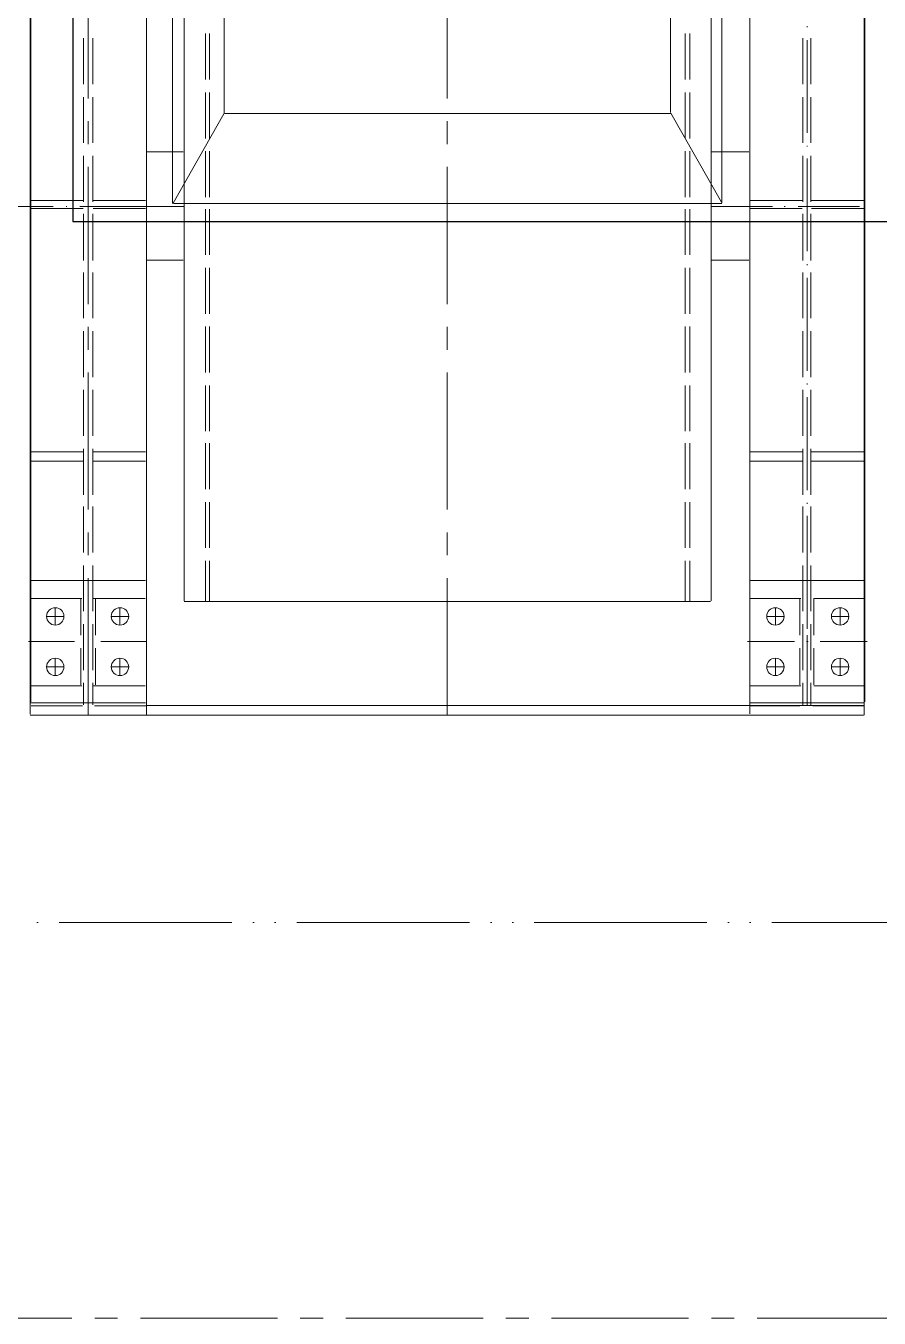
# Model space of a CAD drawing. Header units: millimetres. Extents: x 163705 to 1616509, y 81827 to 302547.
# Drawn here: x 195862 to 197049, y 148310 to 150106 of the extents above; entities that cross this region are included whole.
import ezdxf

# ---------------------------------------------------------------- set-up
doc = ezdxf.new("R2010")
doc.units = ezdxf.units.MM
doc.header["$LTSCALE"] = 10
doc.linetypes.add('ACAD_ISO05W100', pattern=[33, 24, -3, 0, -3, 0, -3])
doc.linetypes.add('CENTER2', pattern=[28.575, 19.05, -3.175, 3.175, -3.175])
for name, color, linetype, lineweight in [('1-中心线', 1, 'CENTER2', 0), ('1-双点线', 8, 'ACAD_ISO05W100', 0), ('1-建筑轮廓', 7, 'Continuous', 20), ('1-设备轮廓', 2, 'Continuous', 18)]:
    doc.layers.add(name, color=color, linetype=linetype, lineweight=lineweight)

# ---------------------------------------------------------------- blocks, each defined once
blk = doc.blocks.new('G$C5C029050')
at = {"layer": '1-双点线'}
blk.add_line((1, 53039.4), (92688.6, 53039.4), dxfattribs=at)
blk = doc.blocks.new('2PG0806-俯视图')
for p, q in [((1055.9, 1148.5), (1055.9, 1292.8)), ((348.6, 1180.4), (348.6, 1180.4)), ((348.6, 1180.4), (348.6, 22.3)), ((348.6, 1018.9), (348.6, 1180.4)), ((2742.6, 1180.4), (349.9, 1180.4)), ((361.3, 1107.6), (361.3, 1179.2)), ((365.8, 1179.8), (365.8, 1020.2)), ((535.6, 1179.8), (367.1, 1179.8)), ((389.4, 1180.4), (389.4, 1108.9)), ((450.7, 1183), (450.7, 1119.1)), ((1672, 1179.8), (485.8, 1179.8)), ((510.7, 1180.4), (510.7, 1108.9)), ((535.6, 1179.8), (535.6, 1020.2)), ((701.6, 1179.8), (701.6, 1107)), ((714.4, 1179.8), (714.4, 1107)), ((1052.7, 1179.8), (1052.7, 1107)), ((1064.2, 1179.8), (1064.2, 1107)), ((1055.9, 1129.4), (1055.9, 1130.6)), ((393.3, 1106.4), (362.6, 1106.4)), ((441.8, 1110.2), (390.7, 1110.2)), ((475, 1106.4), (411.1, 1106.4)), ((510.7, 1110.2), (459.7, 1110.2)), ((556.7, 1106.4), (492.9, 1106.4)), ((638.4, 1106.4), (574.6, 1106.4)), ((718.9, 1106.4), (655, 1106.4)), ((800.6, 1106.4), (736.7, 1106.4)), ((882.3, 1106.4), (818.4, 1106.4)), ((964, 1106.4), (900.2, 1106.4)), ((1045.7, 1106.4), (980.6, 1106.4)), ((1055.9, 967.2), (1055.9, 1111.5)), ((1126.2, 1106.4), (1062.3, 1106.4)), ((1207.9, 1106.4), (1144, 1106.4)), ((1289.6, 1106.4), (1225.8, 1106.4)), ((361.3, 1019.5), (361.3, 1091.1)), ((393.3, 1093.6), (362.6, 1093.6)), ((389.4, 1092.3), (389.4, 1020.8)), ((441.8, 1089.8), (390.7, 1089.8)), ((475, 1093.6), (411.1, 1093.6)), ((450.7, 1082.1), (450.7, 1018.3)), ((510.7, 1089.8), (459.7, 1089.8)), ((556.7, 1093.6), (492.9, 1093.6)), ((510.7, 1092.3), (510.7, 1020.8)), ((638.4, 1093.6), (574.6, 1093.6)), ((718.9, 1093.6), (655, 1093.6)), ((701.6, 1093), (701.6, 1020.2)), ((714.4, 1093), (714.4, 1020.2)), ((800.6, 1093.6), (736.7, 1093.6)), ((882.3, 1093.6), (818.4, 1093.6)), ((964, 1093.6), (900.2, 1093.6)), ((1045.7, 1093.6), (980.6, 1093.6)), ((1052.7, 1093), (1052.7, 1020.2)), ((1126.2, 1093.6), (1062.3, 1093.6)), ((1064.2, 1093), (1064.2, 1020.2)), ((1207.9, 1093.6), (1144, 1093.6)), ((1289.6, 1093.6), (1225.8, 1093.6)), ((2743.3, 1018.9), (348.6, 1018.9)), ((362, 1018.9), (362, 21.7)), ((535.6, 1018.9), (367.1, 1018.9)), ((1672, 1018.9), (453.9, 1018.9)), ((981.2, 1018.9), (981.2, 967.8)), ((1131.9, 1018.9), (1131.9, 967.8)), ((1059.8, 982.5), (1059.8, 982.5)), ((1059.8, 982.5), (1859.1, 982.5)), ((1059.8, 219), (1059.8, 981.2)), ((1060.4, 981.9), (1184.4, 911.5)), ((506.3, 966.6), (506.3, 234.9)), ((2347.5, 966.6), (507.5, 966.6)), ((563.1, 936.6), (506.9, 936.6)), ((644.8, 936.6), (581, 936.6)), ((726.5, 936.6), (662.7, 936.6)), ((807, 936.6), (743.1, 936.6)), ((888.7, 936.6), (824.8, 936.6)), ((970.4, 936.6), (906.5, 936.6)), ((1052.1, 936.6), (988.3, 936.6)), ((1132.5, 936.6), (1068.7, 936.6)), ((1214.3, 936.6), (1150.4, 936.6)), ((1296, 936.6), (1232.1, 936.6)), ((563.1, 931.4), (506.9, 931.4)), ((644.8, 931.4), (581, 931.4)), ((726.5, 931.4), (662.7, 931.4)), ((807, 931.4), (743.1, 931.4)), ((888.7, 931.4), (824.8, 931.4)), ((970.4, 931.4), (906.5, 931.4)), ((1052.1, 931.4), (988.3, 931.4)), ((1132.5, 931.4), (1068.7, 931.4)), ((1214.3, 931.4), (1150.4, 931.4)), ((1296, 931.4), (1232.1, 931.4)), ((1184.9, 911), (1184.9, 911)), ((1184.9, 911), (1733.9, 911)), ((1184.9, 290.5), (1184.9, 909.7)), ((1185.5, 289.8), (1061.5, 219.4)), ((1735.2, 290.5), (1186.2, 290.5)), ((563.1, 270), (506.9, 270)), ((644.8, 270), (581, 270)), ((726.5, 270), (662.7, 270)), ((807, 270), (743.1, 270)), ((888.7, 270), (824.8, 270)), ((970.4, 270), (906.5, 270)), ((1052.1, 270), (988.3, 270)), ((1132.5, 270), (1068.7, 270)), ((1214.3, 270), (1150.4, 270)), ((1296, 270), (1232.1, 270)), ((563.1, 263.7), (506.9, 263.7)), ((644.8, 263.7), (581, 263.7)), ((726.5, 263.7), (662.7, 263.7)), ((807, 263.7), (743.1, 263.7)), ((888.7, 263.7), (824.8, 263.7)), ((970.4, 263.7), (906.5, 263.7)), ((1052.1, 263.7), (988.3, 263.7)), ((1132.5, 263.7), (1068.7, 263.7)), ((1214.3, 263.7), (1150.4, 263.7)), ((1296, 263.7), (1232.1, 263.7)), ((2347.5, 233.7), (507.5, 233.7)), ((981.2, 233.7), (981.2, 181.3)), ((1055.9, 234.3), (1055.9, 148.8)), ((1131.9, 233.7), (1131.9, 181.3)), ((1860.3, 219), (1061, 219)), ((2743.3, 180), (350.5, 180)), ((361.3, 180.7), (361.3, 110.4)), ((365.8, 180), (365.8, 21.7)), ((535.6, 180), (367.1, 180)), ((450.7, 118.1), (450.7, 183.2)), ((1672, 180), (453.9, 180)), ((535.6, 180), (535.6, 21.7)), ((701.6, 180), (701.6, 107.3)), ((714.4, 180), (714.4, 107.3)), ((1052.7, 180), (1052.7, 107.3)), ((1064.2, 180), (1064.2, 107.3)), ((389.4, 109.2), (389.4, 179.4)), ((510.7, 109.2), (510.7, 179.4)), ((1055.9, 132.2), (1055.9, 130.9)), ((441.8, 110.4), (390.7, 110.4)), ((510.7, 110.4), (459.7, 110.4)), ((1055.9, 113), (1055.9, 27.5)), ((361.3, 92.6), (361.3, 22.3)), ((393.3, 106.6), (362.6, 106.6)), ((459.7, 100.2), (362.6, 100.2)), ((393.3, 95.1), (362.6, 95.1)), ((432.8, 100.2), (363.9, 100.2)), ((389.4, 21.1), (389.4, 91.3)), ((441.8, 91.3), (390.7, 91.3)), ((475, 106.6), (411.1, 106.6)), ((475, 95.1), (411.1, 95.1)), ((452, 100.2), (449.4, 100.2)), ((450.7, 99), (450.7, 101.5)), ((510.7, 91.3), (459.7, 91.3)), ((538.8, 100.2), (468.6, 100.2)), ((478.8, 100.2), (477.5, 100.2)), ((556.7, 106.6), (492.9, 106.6)), ((556.7, 95.1), (492.9, 95.1)), ((625.6, 100.2), (496.7, 100.2)), ((510.7, 21.1), (510.7, 91.3)), ((638.4, 106.6), (574.6, 106.6)), ((638.4, 95.1), (574.6, 95.1)), ((643.5, 100.2), (642.2, 100.2)), ((718.9, 106.6), (655, 106.6)), ((718.9, 95.1), (655, 95.1)), ((790.4, 100.2), (661.4, 100.2)), ((701.6, 94.5), (701.6, 21.7)), ((714.4, 94.5), (714.4, 21.7)), ((800.6, 106.6), (736.7, 106.6)), ((800.6, 95.1), (736.7, 95.1)), ((809.5, 100.2), (808.2, 100.2)), ((882.3, 106.6), (818.4, 106.6)), ((882.3, 95.1), (818.4, 95.1)), ((956.3, 100.2), (827.4, 100.2)), ((964, 106.6), (900.2, 106.6)), ((964, 95.1), (900.2, 95.1)), ((975.5, 100.2), (974.2, 100.2)), ((1045.7, 106.6), (980.6, 106.6)), ((1045.7, 95.1), (980.6, 95.1)), ((1122.3, 100.2), (993.4, 100.2)), ((1052.7, 94.5), (1052.7, 21.7)), ((1126.2, 106.6), (1062.3, 106.6)), ((1126.2, 95.1), (1062.3, 95.1)), ((1064.2, 94.5), (1064.2, 21.7)), ((1140.2, 100.2), (1138.9, 100.2)), ((1207.9, 106.6), (1144, 106.6)), ((1207.9, 95.1), (1144, 95.1)), ((1287, 100.2), (1158.1, 100.2)), ((1289.6, 106.6), (1225.8, 106.6)), ((1289.6, 95.1), (1225.8, 95.1)), ((1306.2, 100.2), (1304.9, 100.2)), ((450.7, 17.2), (450.7, 82.4)), ((348.6, 21.1), (348.6, 21.1)), ((348.6, 21.1), (2741.4, 21.1)), ((535.6, 20.4), (367.1, 20.4)), ((1672, 20.4), (485.8, 20.4))]:
    blk.add_line(p, q)
for centre in [(415.6, 1145.6), (485.8, 1145.6), (415.6, 1055.7), (485.8, 1055.7), (415.6, 144.6), (485.8, 144.6), (415.6, 54.6), (485.8, 54.6)]:
    blk.add_circle(centre, 12.1)
at = {"layer": '1-中心线'}
for p, q in [((415.6, 1133.5), (415.6, 1157.7)), ((485.8, 1133.5), (485.8, 1157.7)), ((403.5, 1145.6), (427.7, 1145.6)), ((498, 1145.6), (473.7, 1145.6)), ((348.6, 1100), (2731.1, 1100)), ((415.6, 1067.8), (415.6, 1043.5)), ((485.8, 1067.8), (485.8, 1043.5)), ((403.5, 1055.7), (427.7, 1055.7)), ((498, 1055.7), (473.7, 1055.7)), ((348.6, 600.7), (3023.5, 600.7)), ((403.5, 144.6), (427.7, 144.6)), ((415.6, 132.4), (415.6, 156.7)), ((498, 144.6), (473.7, 144.6)), ((485.8, 132.4), (485.8, 156.7)), ((403.5, 54.6), (427.7, 54.6)), ((415.6, 66.8), (415.6, 42.5)), ((498, 54.6), (473.7, 54.6)), ((485.8, 66.8), (485.8, 42.5))]:
    blk.add_line(p, q, dxfattribs=at)
blk = doc.blocks.new('A$C1db492d9')
blk.add_lwpolyline([(5100, 6974.5), (3900.1, 6974.5), (3900.1, 6174.5), (5100, 6174.5)])
at = {"layer": '1-设备轮廓', "rotation": 90}
blk.add_blockref('2PG0806-俯视图', (5021.1, 5139.9), dxfattribs=at)

msp = doc.modelspace()

# ---------------------------------------------------------------- linework, layer by layer
msp.add_lwpolyline([(197127.833, 150634.179), (195927.904, 150634.179), (195927.904, 149834.179), (197127.833, 149834.179)])
at = {"layer": '1-中心线'}
msp.add_line((209928.183, 148309.632), (183311.682, 148309.632), dxfattribs=at)

# ---------------------------------------------------------------- block references
msp.add_blockref('A$C1db492d9', (192027.833, 143659.632))
at = {"layer": '1-建筑轮廓'}
msp.add_blockref('G$C5C029050', (181709.24, 95820.209), dxfattribs=at)

doc.saveas('drawing.dxf')
